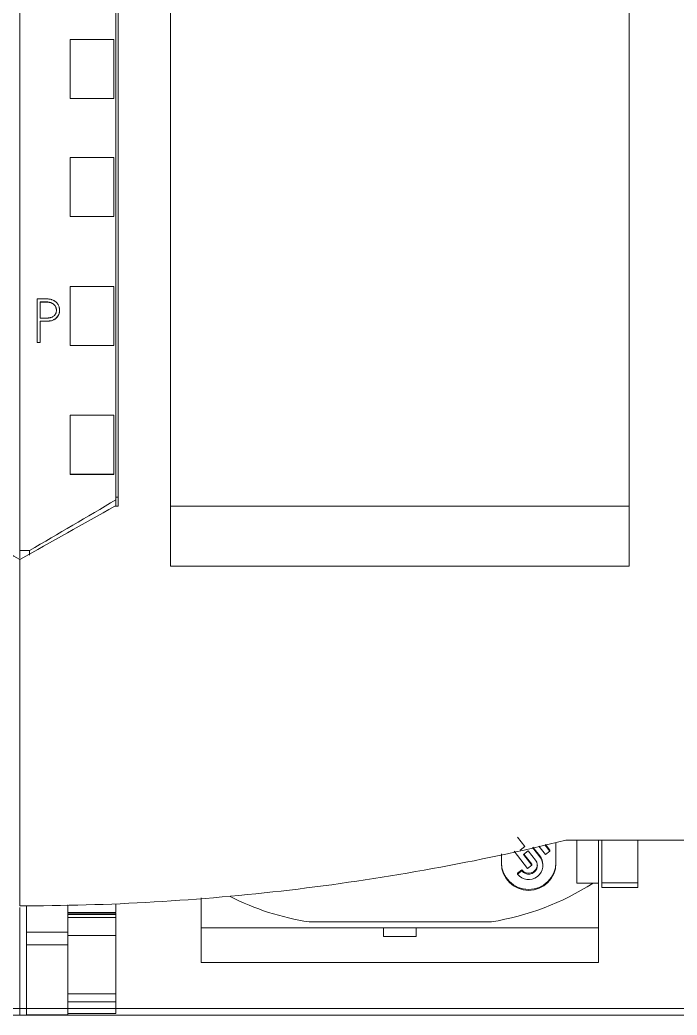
# Model space of a CAD drawing. Header units: millimetres. Extents: x 4137 to 6698, y 1400 to 3585.
# Drawn here: x 5459.45 to 5489.55, y 3225.78 to 3271.33 of the extents above; entities that cross this region are included whole.
import ezdxf

# ---------------------------------------------------------------- set-up
doc = ezdxf.new("R2010")
doc.units = ezdxf.units.MM
doc.layers.add('000-PI-Oprema', color=30, linetype='Continuous', lineweight=5)
doc.layers.add('004-PI-DIN Šina', color=3, linetype='Continuous')

msp = doc.modelspace()

# ---------------------------------------------------------------- linework, layer by layer
at = {"layer": '000-PI-Oprema', "color": 0, "linetype": 'ByBlock', "lineweight": 0}
for p, q in [((5459.448, 3360.459), (5459.448, 3247.041)), ((5463.848, 3358.178), (5463.848, 3249.363)), ((5461.748, 3267.736), (5461.748, 3270.437)), ((5463.748, 3270.437), (5461.748, 3270.437)), ((5463.748, 3267.736), (5463.748, 3270.437)), ((5461.748, 3267.728), (5461.748, 3267.736)), ((5463.748, 3267.736), (5461.748, 3267.736)), ((5463.748, 3267.728), (5461.748, 3267.728)), ((5463.748, 3267.728), (5463.748, 3267.736)), ((5461.748, 3262.335), (5461.748, 3265.035)), ((5463.748, 3265.035), (5461.748, 3265.035)), ((5463.748, 3262.335), (5463.748, 3265.035)), ((5463.748, 3262.335), (5461.748, 3262.335)), ((5461.748, 3262.328), (5461.748, 3262.335)), ((5463.748, 3262.328), (5461.748, 3262.328)), ((5463.748, 3262.328), (5463.748, 3262.335)), ((5461.748, 3256.433), (5461.748, 3259.134)), ((5463.748, 3259.134), (5461.748, 3259.134)), ((5463.748, 3256.433), (5463.748, 3259.134)), ((5460.237, 3258.56), (5460.237, 3256.558)), ((5460.379, 3257.683), (5460.379, 3258.418)), ((5461.264, 3258.031), (5461.264, 3258.037)), ((5460.379, 3256.558), (5460.379, 3257.541)), ((5460.237, 3256.558), (5460.379, 3256.558)), ((5461.748, 3256.428), (5461.748, 3256.433)), ((5463.748, 3256.433), (5461.748, 3256.433)), ((5463.748, 3256.428), (5461.748, 3256.428)), ((5463.748, 3256.428), (5463.748, 3256.433)), ((5461.748, 3250.531), (5461.748, 3253.232)), ((5463.748, 3253.232), (5461.748, 3253.232)), ((5463.748, 3250.531), (5463.748, 3253.232)), ((5461.748, 3250.528), (5461.748, 3250.531)), ((5463.748, 3250.531), (5461.748, 3250.531)), ((5463.748, 3250.528), (5461.748, 3250.528)), ((5463.748, 3250.528), (5463.748, 3250.531)), ((5463.948, 3249.492), (5463.848, 3249.492)), ((5463.848, 3249.363), (5463.848, 3249.078)), ((5463.798, 3249.078), (5463.948, 3249.078)), ((5487.348, 3249.074), (5466.348, 3249.074)), ((5459.448, 3247.041), (5459.448, 3246.671)), ((5459.888, 3247.041), (5459.448, 3247.041)), ((5459.888, 3246.837), (5459.888, 3247.041)), ((5487.348, 3246.328), (5466.348, 3246.328)), ((5482.236, 3233.918), (5482.572, 3233.492)), ((5483.998, 3232.727), (5483.998, 3233.683)), ((5484.448, 3233.778), (5494.248, 3233.778)), ((5484.948, 3233.778), (5484.948, 3231.818)), ((5485.948, 3231.818), (5485.948, 3233.778)), ((5482.078, 3233.275), (5482.698, 3232.489)), ((5482.572, 3233.492), (5482.356, 3233.325)), ((5482.51, 3233.13), (5482.726, 3233.297)), ((5482.726, 3233.297), (5483.062, 3232.871)), ((5483.259, 3233.023), (5482.923, 3233.449)), ((5483.259, 3233.062), (5482.942, 3233.464)), ((5483.218, 3233.517), (5483.524, 3233.128)), ((5483.721, 3233.281), (5483.489, 3233.575)), ((5483.721, 3233.32), (5483.516, 3233.58)), ((5483.524, 3233.128), (5483.721, 3233.281)), ((5483.721, 3233.32), (5483.721, 3233.281)), ((5481.498, 3233.152), (5481.498, 3232.727)), ((5482.895, 3232.641), (5482.51, 3233.13)), ((5482.895, 3232.68), (5482.529, 3233.144)), ((5483.259, 3233.062), (5483.259, 3233.023)), ((5482.433, 3232.423), (5482.236, 3232.27)), ((5482.433, 3232.384), (5482.236, 3232.231)), ((5482.433, 3232.423), (5482.433, 3232.384)), ((5482.698, 3232.489), (5482.895, 3232.641)), ((5482.895, 3232.68), (5482.895, 3232.641)), ((5483.397, 3232.627), (5483.397, 3232.666)), ((5482.236, 3232.27), (5482.236, 3232.231)), ((5484.948, 3231.818), (5484.948, 3231.818)), ((5484.948, 3231.818), (5485.696, 3231.818)), ((5484.948, 3231.818), (5485.948, 3231.818)), ((5485.696, 3231.818), (5485.948, 3231.818)), ((5485.948, 3229.778), (5485.948, 3231.818)), ((5485.948, 3231.818), (5485.948, 3231.818)), ((5486.098, 3231.611), (5486.098, 3231.829)), ((5486.098, 3231.829), (5487.748, 3231.829)), ((5486.098, 3231.611), (5487.748, 3231.611)), ((5487.748, 3231.611), (5487.748, 3231.829)), ((5467.748, 3229.778), (5467.748, 3231.143)), ((5459.749, 3230.779), (5459.448, 3230.779)), ((5459.448, 3230.697), (5459.448, 3225.778)), ((5459.748, 3230.766), (5459.748, 3229.573)), ((5461.648, 3230.827), (5461.648, 3229.573)), ((5463.848, 3230.479), (5463.848, 3230.844)), ((5461.648, 3230.479), (5463.848, 3230.479)), ((5463.848, 3230.45), (5461.648, 3230.45)), ((5463.848, 3230.443), (5461.648, 3230.443)), ((5463.848, 3230.378), (5461.648, 3230.378)), ((5463.848, 3230.241), (5461.648, 3230.241)), ((5463.848, 3230.443), (5463.848, 3230.45)), ((5463.848, 3230.378), (5463.848, 3230.443)), ((5463.848, 3230.378), (5463.848, 3230.241)), ((5463.848, 3230.241), (5463.848, 3229.416)), ((5472.692, 3230.046), (5481.047, 3230.046)), ((5467.748, 3228.178), (5467.748, 3229.778)), ((5467.748, 3229.778), (5485.948, 3229.778)), ((5476.098, 3229.778), (5476.098, 3229.374)), ((5477.598, 3229.778), (5477.598, 3229.374)), ((5485.948, 3228.178), (5485.948, 3229.778)), ((5459.748, 3228.987), (5459.748, 3229.573)), ((5461.648, 3229.573), (5459.748, 3229.573)), ((5461.648, 3228.987), (5461.648, 3229.573)), ((5463.848, 3229.416), (5461.648, 3229.416)), ((5463.848, 3229.416), (5463.848, 3226.751)), ((5476.098, 3229.374), (5477.598, 3229.374)), ((5461.648, 3228.987), (5459.748, 3228.987)), ((5467.748, 3228.178), (5485.948, 3228.178)), ((5463.848, 3226.751), (5461.648, 3226.751)), ((5463.848, 3226.751), (5463.848, 3226.385)), ((5461.648, 3226.385), (5461.648, 3225.854)), ((5463.848, 3226.385), (5461.648, 3226.385)), ((5463.848, 3226.385), (5463.848, 3225.854)), ((5461.389, 3225.778), (5459.448, 3225.778)), ((5459.748, 3225.79), (5461.648, 3225.79)), ((5461.648, 3225.79), (5459.748, 3225.79)), ((5492.648, 3225.778), (5461.389, 3225.778)), ((5461.648, 3225.854), (5463.848, 3225.854)), ((5463.848, 3225.854), (5461.648, 3225.854)), ((5463.848, 3225.854), (5463.848, 3225.854))]:
    msp.add_line(p, q, dxfattribs=at)
for centre, major_axis, start_param, end_param in [((5482.748, 3232.766), (1.25, 0), 3.141593, 6.283185), ((5482.748, 3232.627), (0.649, 0), 3.804818, 6.94641), ((5482.748, 3232.627), (-0.399, 0), 0.663225, 3.804818), ((5482.748, 3232.666), (0.649, 0), 6.283142, 6.94641), ((5482.748, 3232.727), (1.25, 0), 3.141593, 6.283185), ((5482.748, 3232.666), (-0.399, 0), 0.663225, 3.092069), ((5479.11, 3241.923), (12.135, 0), 4.872685, 5.28613), ((5474.514, 3241.782), (11.977, 0), 4.241192, 4.559632)]:
    msp.add_ellipse(centre, major_axis=major_axis, ratio=0.991445, start_param=start_param, end_param=end_param, dxfattribs=at)
for points, knots in [([(5463.948, 3358.364), (5463.948, 3355.32), (5463.948, 3345.75), (5463.948, 3331.58), (5463.948, 3317.013), (5463.948, 3302.803), (5463.948, 3288.509), (5463.948, 3273.023), (5463.948, 3260.383), (5463.948, 3252.418), (5463.948, 3249.078)], [0, 0, 0, 0, 0.083934, 0.263736, 0.389889, 0.484142, 0.653794, 0.78188, 0.908517, 1, 1, 1, 1]), ([(5466.348, 3355.298), (5466.348, 3353.275), (5466.348, 3344.726), (5466.348, 3331.58), (5466.348, 3317.013), (5466.348, 3302.803), (5466.348, 3288.509), (5466.348, 3273.023), (5466.348, 3260.265), (5466.348, 3251.383), (5466.348, 3247.126), (5466.348, 3246.328)], [0, 0, 0, 0, 0.055935, 0.236292, 0.362833, 0.457376, 0.627551, 0.756032, 0.883059, 0.978086, 1, 1, 1, 1]), ([(5487.348, 3355.298), (5487.348, 3353.275), (5487.348, 3344.726), (5487.348, 3331.58), (5487.348, 3317.013), (5487.348, 3302.803), (5487.348, 3288.509), (5487.348, 3273.023), (5487.348, 3260.265), (5487.348, 3251.383), (5487.348, 3247.126), (5487.348, 3246.328)], [0, 0, 0, 0, 0.055935, 0.236292, 0.362833, 0.457376, 0.627551, 0.756032, 0.883059, 0.978086, 1, 1, 1, 1]), ([(5460.379, 3257.541), (5460.431, 3257.541), (5460.482, 3257.541), (5460.585, 3257.541), (5460.637, 3257.54), (5460.715, 3257.541), (5460.74, 3257.542), (5460.779, 3257.546), (5460.792, 3257.547), (5460.818, 3257.55), (5460.83, 3257.552), (5460.869, 3257.559), (5460.894, 3257.565), (5460.943, 3257.581), (5460.967, 3257.591), (5461.002, 3257.608), (5461.013, 3257.615), (5461.036, 3257.628), (5461.047, 3257.635), (5461.078, 3257.657), (5461.098, 3257.673), (5461.126, 3257.7), (5461.135, 3257.709), (5461.153, 3257.729), (5461.161, 3257.739), (5461.184, 3257.77), (5461.198, 3257.792), (5461.216, 3257.826), (5461.222, 3257.838), (5461.232, 3257.862), (5461.236, 3257.874), (5461.248, 3257.911), (5461.254, 3257.936), (5461.26, 3257.974), (5461.262, 3257.987), (5461.263, 3258.013), (5461.264, 3258.026), (5461.264, 3258.065), (5461.262, 3258.091), (5461.256, 3258.129), (5461.253, 3258.142), (5461.248, 3258.167), (5461.244, 3258.18), (5461.233, 3258.217), (5461.223, 3258.241), (5461.206, 3258.276), (5461.2, 3258.287), (5461.187, 3258.309), (5461.18, 3258.32), (5461.158, 3258.353), (5461.126, 3258.393), (5461.087, 3258.427), (5461.056, 3258.451), (5461.046, 3258.459), (5461.024, 3258.473), (5461.013, 3258.48), (5460.979, 3258.498), (5460.956, 3258.509), (5460.919, 3258.522), (5460.907, 3258.526), (5460.882, 3258.534), (5460.869, 3258.537), (5460.806, 3258.551), (5460.755, 3258.557), (5460.678, 3258.561), (5460.652, 3258.562), (5460.6, 3258.562), (5460.548, 3258.561), (5460.496, 3258.56), (5460.445, 3258.56), (5460.367, 3258.559), (5460.289, 3258.56), (5460.237, 3258.56)], [0, 0, 0, 0, 0.0625, 0.0625, 0.125, 0.125, 0.15625, 0.15625, 0.171875, 0.171875, 0.1875, 0.1875, 0.21875, 0.21875, 0.25, 0.25, 0.265625, 0.265625, 0.28125, 0.28125, 0.3125, 0.3125, 0.328125, 0.328125, 0.34375, 0.34375, 0.375, 0.375, 0.390625, 0.390625, 0.40625, 0.40625, 0.4375, 0.4375, 0.453125, 0.453125, 0.46875, 0.46875, 0.5, 0.5, 0.515625, 0.515625, 0.53125, 0.53125, 0.5625, 0.5625, 0.578125, 0.578125, 0.59375, 0.59375, 0.625, 0.65625, 0.65625, 0.671875, 0.671875, 0.6875, 0.6875, 0.71875, 0.71875, 0.734375, 0.734375, 0.75, 0.75, 0.8125, 0.8125, 0.84375, 0.84375, 0.875, 0.90625, 0.90625, 0.9375, 1, 1, 1, 1]), ([(5460.379, 3258.418), (5460.418, 3258.418), (5460.456, 3258.418), (5460.515, 3258.418), (5460.534, 3258.418), (5460.573, 3258.419), (5460.631, 3258.421), (5460.689, 3258.421), (5460.767, 3258.416), (5460.805, 3258.409), (5460.853, 3258.395), (5460.862, 3258.392), (5460.881, 3258.385), (5460.89, 3258.381), (5460.917, 3258.369), (5460.935, 3258.36), (5460.96, 3258.343), (5460.968, 3258.338), (5460.984, 3258.326), (5460.992, 3258.319), (5461.014, 3258.3), (5461.028, 3258.285), (5461.047, 3258.262), (5461.053, 3258.254), (5461.064, 3258.238), (5461.069, 3258.23), (5461.084, 3258.204), (5461.093, 3258.186), (5461.103, 3258.158), (5461.106, 3258.149), (5461.111, 3258.129), (5461.114, 3258.12), (5461.119, 3258.09), (5461.122, 3258.07), (5461.122, 3258.041), (5461.122, 3258.031), (5461.121, 3258.011), (5461.121, 3258.001), (5461.117, 3257.971), (5461.113, 3257.952), (5461.104, 3257.924), (5461.1, 3257.914), (5461.093, 3257.896), (5461.089, 3257.887), (5461.075, 3257.86), (5461.064, 3257.844), (5461.045, 3257.821), (5461.039, 3257.813), (5461.025, 3257.799), (5461.018, 3257.792), (5460.995, 3257.772), (5460.979, 3257.76), (5460.954, 3257.744), (5460.945, 3257.739), (5460.928, 3257.73), (5460.919, 3257.726), (5460.891, 3257.714), (5460.873, 3257.707), (5460.844, 3257.699), (5460.834, 3257.696), (5460.815, 3257.692), (5460.805, 3257.691), (5460.775, 3257.686), (5460.755, 3257.685), (5460.716, 3257.683), (5460.696, 3257.682), (5460.656, 3257.682), (5460.617, 3257.682), (5460.577, 3257.682), (5460.537, 3257.683), (5460.518, 3257.683), (5460.458, 3257.683), (5460.419, 3257.683), (5460.379, 3257.683)], [0, 0, 0, 0, 0.0625, 0.0625, 0.09375, 0.09375, 0.125, 0.1875, 0.1875, 0.25, 0.25, 0.265625, 0.265625, 0.28125, 0.28125, 0.3125, 0.3125, 0.328125, 0.328125, 0.34375, 0.34375, 0.375, 0.375, 0.390625, 0.390625, 0.40625, 0.40625, 0.4375, 0.4375, 0.453125, 0.453125, 0.46875, 0.46875, 0.5, 0.5, 0.515625, 0.515625, 0.53125, 0.53125, 0.5625, 0.5625, 0.578125, 0.578125, 0.59375, 0.59375, 0.625, 0.625, 0.640625, 0.640625, 0.65625, 0.65625, 0.6875, 0.6875, 0.703125, 0.703125, 0.71875, 0.71875, 0.75, 0.75, 0.765625, 0.765625, 0.78125, 0.78125, 0.8125, 0.8125, 0.84375, 0.84375, 0.875, 0.90625, 0.90625, 0.9375, 0.9375, 1, 1, 1, 1]), ([(5461.122, 3258.033), (5461.122, 3258.035), (5461.122, 3258.038), (5461.122, 3258.05), (5461.121, 3258.06), (5461.119, 3258.08), (5461.118, 3258.09), (5461.113, 3258.119), (5461.108, 3258.138), (5461.094, 3258.175), (5461.086, 3258.194), (5461.067, 3258.228), (5461.056, 3258.244), (5461.031, 3258.275), (5461.017, 3258.29), (5460.988, 3258.317), (5460.973, 3258.329), (5460.939, 3258.351), (5460.922, 3258.36), (5460.886, 3258.377), (5460.867, 3258.384), (5460.839, 3258.393), (5460.829, 3258.396), (5460.81, 3258.4), (5460.8, 3258.402), (5460.771, 3258.408), (5460.752, 3258.41), (5460.693, 3258.415), (5460.654, 3258.415), (5460.595, 3258.413), (5460.575, 3258.413), (5460.536, 3258.412), (5460.516, 3258.412), (5460.457, 3258.412), (5460.418, 3258.412), (5460.379, 3258.412)], [0, 0, 0, 0, 0.007629, 0.007629, 0.03864, 0.03864, 0.069652, 0.069652, 0.131675, 0.131675, 0.193698, 0.193698, 0.255722, 0.255722, 0.317745, 0.317745, 0.379768, 0.379768, 0.441791, 0.441791, 0.503814, 0.503814, 0.534826, 0.534826, 0.565838, 0.565838, 0.627861, 0.627861, 0.751907, 0.751907, 0.81393, 0.81393, 0.875954, 0.875954, 1, 1, 1, 1]), ([(5461.264, 3258.032), (5461.264, 3258.006), (5461.262, 3257.981), (5461.256, 3257.944), (5461.254, 3257.931), (5461.248, 3257.906), (5461.245, 3257.893), (5461.233, 3257.856), (5461.223, 3257.832), (5461.199, 3257.787), (5461.185, 3257.765), (5461.161, 3257.733), (5461.153, 3257.723), (5461.136, 3257.704), (5461.109, 3257.676), (5461.079, 3257.651), (5461.047, 3257.629), (5461.036, 3257.622), (5461.014, 3257.609), (5461.002, 3257.602), (5460.968, 3257.585), (5460.944, 3257.575), (5460.907, 3257.563), (5460.894, 3257.56), (5460.869, 3257.553), (5460.856, 3257.551), (5460.793, 3257.539), (5460.741, 3257.536), (5460.638, 3257.533), (5460.586, 3257.534), (5460.483, 3257.535), (5460.431, 3257.535), (5460.379, 3257.535)], [0, 0, 0, 0, 0.06514, 0.06514, 0.098528, 0.098528, 0.131915, 0.131915, 0.198691, 0.198691, 0.265467, 0.265467, 0.298855, 0.298855, 0.332243, 0.399018, 0.399018, 0.432406, 0.432406, 0.465794, 0.465794, 0.53257, 0.53257, 0.565958, 0.565958, 0.599346, 0.599346, 0.732897, 0.732897, 0.866449, 0.866449, 1, 1, 1, 1]), ([(5459.448, 3246.627), (5459.448, 3245.119), (5459.448, 3241.869), (5459.448, 3236.586), (5459.448, 3232.811), (5459.448, 3230.779)], [0, 0, 0, 0, 0.285532, 0.615204, 1, 1, 1, 1]), ([(5459.448, 3246.627), (5459.448, 3245.119), (5459.448, 3241.869), (5459.448, 3237.586), (5459.448, 3234.811), (5459.448, 3233.778)], [0, 0, 0, 0, 0.352188, 0.75882, 1, 1, 1, 1]), ([(5459.749, 3230.779), (5461.836, 3230.785), (5463.917, 3230.852), (5468.063, 3231.109), (5470.128, 3231.299), (5474.245, 3231.799), (5476.296, 3232.109), (5480.383, 3232.852), (5482.419, 3233.284), (5484.448, 3233.778)], [0, 0, 0, 0, 0.25, 0.25, 0.5, 0.5, 0.75, 0.75, 1, 1, 1, 1]), ([(5486.098, 3233.806), (5486.098, 3233.764), (5486.098, 3233.181), (5486.098, 3232.515), (5486.098, 3231.829)], [0, 0, 0, 0, 0.072727, 1, 1, 1, 1]), ([(5487.748, 3233.806), (5487.748, 3233.764), (5487.748, 3233.181), (5487.748, 3232.515), (5487.748, 3231.829)], [0, 0, 0, 0, 0.072727, 1, 1, 1, 1]), ([(5461.648, 3226.385), (5461.648, 3226.619), (5461.648, 3227.297), (5461.648, 3228.317), (5461.648, 3228.987)], [0, 0, 0, 0, 0.445928, 1, 1, 1, 1])]:
    msp.add_open_spline(points, degree=3, knots=knots, dxfattribs=at)
for points in [[(5459.888, 3247.041), (5461.208, 3247.814), (5462.528, 3248.588), (5463.848, 3249.363)], [(5459.448, 3246.627), (5457.998, 3247.444), (5456.548, 3248.261), (5455.098, 3249.078)], [(5463.798, 3249.078), (5462.348, 3248.261), (5460.898, 3247.444), (5459.448, 3246.627)], [(5459.748, 3225.79), (5459.748, 3225.831), (5459.748, 3226.121), (5459.748, 3227.186), (5459.748, 3228.317), (5459.748, 3228.987)], [(5461.648, 3225.79), (5461.648, 3225.802), (5461.648, 3225.823), (5461.648, 3225.854)]]:
    msp.add_open_spline(points, degree=3, dxfattribs=at)
at = {"layer": '004-PI-DIN Šina', "color": 0, "linetype": 'ByBlock', "lineweight": 0}
for p, q in [((5579.048, 3226.078), (5096.448, 3226.078)), ((5579.048, 3225.778), (5096.448, 3225.778))]:
    msp.add_line(p, q, dxfattribs=at)

doc.saveas('drawing.dxf')
